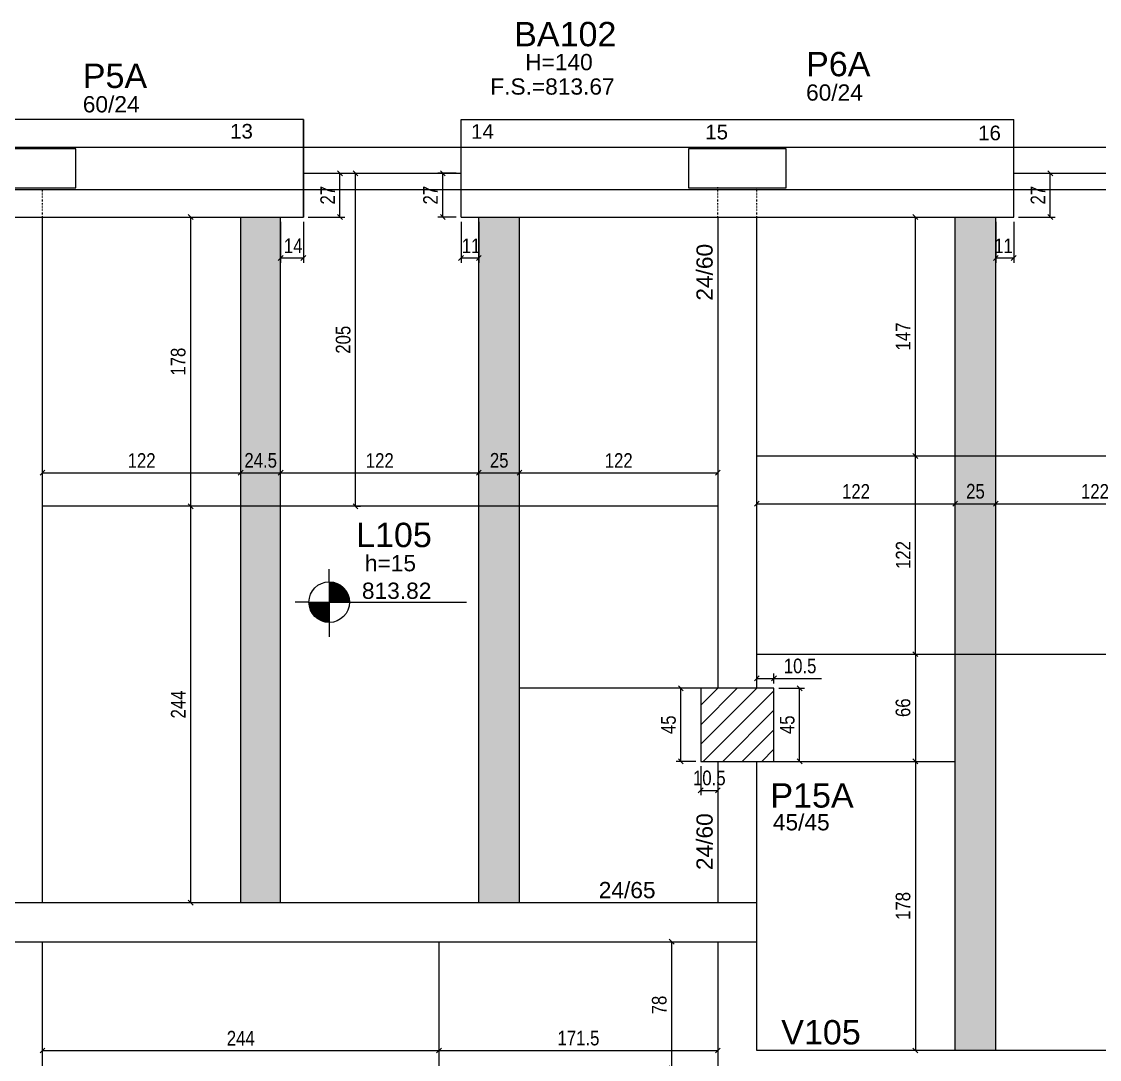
# Model space of a CAD drawing. Header units: millimetres. Extents: x 2897 to 8569, y 1951 to 3650.
# Drawn here: x 4783 to 5446, y 2706 to 3345 of the extents above; entities that cross this region are included whole.
import ezdxf

# ---------------------------------------------------------------- set-up
doc = ezdxf.new("R2010")
doc.units = ezdxf.units.MM
doc.linetypes.add('ESTILO_TQS_0004', pattern=[2, 0.5, -0.4, 0.1, -0.4, 0.1, -0.5])
for name, color, linetype in [('1', 1, 'Continuous'), ('3', 3, 'Continuous'), ('4', 4, 'Continuous'), ('7', 7, 'Continuous'), ('Painéis', 200, 'Continuous')]:
    doc.layers.add(name, color=color, linetype=linetype)
doc.layers.add('Hachura', color=251, linetype='Continuous', lineweight=9)
doc.styles.add('COTA TECNICA-50', font='techl___.ttf', dxfattribs={"height": 9})
doc.styles.get("Standard").update_dxf_attribs({"font": 'arial.ttf'})
doc.dimstyles.new('COTA PAINEL-50', dxfattribs={"dimtxt": 9, "dimasz": 3, "dimexe": 3, "dimexo": 3, "dimgap": 3, "dimtad": 1, "dimdec": 1, "dimzin": 12, "dimdsep": 46, "dimtxsty": 'COTA TECNICA-50', "dimblk1": 'OBLIQUE', "dimblk2": 'OBLIQUE', "dimsah": 1, "dimcen": 0.9, "dimclrd": 4, "dimclre": 4, "dimclrt": 240, "dimadec": 1, "dimazin": 3, "dimtfac": 1, "dimtdec": 1, "dimtmove": 0, "dimatfit": 3, "dimfxl": 1, "dimtolj": 1, "dimtzin": 12, "dimarcsym": 0})

# ---------------------------------------------------------------- blocks, each defined once
blk = doc.blocks.new('_Oblique')
at = {"color": 0, "linetype": 'ByBlock', "lineweight": -2}
blk.add_line((-0.5, -0.5), (0.5, 0.5), dxfattribs=at)
blk = doc.blocks.new('*D10')
at = {"layer": 'Defpoints', "color": 0, "transparency": 16777216}
for p in [(4955.92, 3251.82), (4978.45, 3251.82), (4955.92, 3224.82)]:
    blk.add_point(p, dxfattribs=at)
at = {"layer": 'Painéis', "color": 4, "lineweight": -2, "transparency": 16777216}
for p, q in [((4958.92, 3251.82), (4981.45, 3251.82)), ((4978.45, 3224.82), (4978.45, 3251.82)), ((4958.92, 3224.82), (4981.45, 3224.82))]:
    blk.add_line(p, q, dxfattribs=at)
at = {"layer": 'Painéis', "color": 4, "lineweight": -2, "transparency": 16777216, "xscale": 3, "yscale": 3, "zscale": 3}
for p, rotation in [((4978.45, 3251.82), 90), ((4978.45, 3224.82), 270)]:
    blk.add_blockref('_Oblique', p, dxfattribs=dict(at, rotation=rotation))
at = {"layer": 'Painéis', "color": 240, "transparency": 16777216, "insert": (4970.88, 3238.32), "char_height": 9, "attachment_point": 5, "rotation": 90, "style": 'COTA TECNICA-50'}
blk.add_mtext('\\A1;27', dxfattribs=at)
blk = doc.blocks.new('*D11')
at = {"layer": 'Defpoints', "color": 0, "transparency": 16777216}
for p in [(5041.7, 3251.82), (5052.92, 3251.82), (5052.92, 3224.82)]:
    blk.add_point(p, dxfattribs=at)
at = {"layer": 'Painéis', "color": 4, "lineweight": -2, "transparency": 16777216}
for p, q in [((5049.92, 3251.82), (5038.7, 3251.82)), ((5041.7, 3224.82), (5041.7, 3251.82)), ((5049.92, 3224.82), (5038.7, 3224.82))]:
    blk.add_line(p, q, dxfattribs=at)
at = {"layer": 'Painéis', "color": 4, "lineweight": -2, "transparency": 16777216, "xscale": 3, "yscale": 3, "zscale": 3}
for p, rotation in [((5041.7, 3251.82), 90), ((5041.7, 3224.82), 270)]:
    blk.add_blockref('_Oblique', p, dxfattribs=dict(at, rotation=rotation))
at = {"layer": 'Painéis', "color": 240, "transparency": 16777216, "insert": (5034.13, 3238.32), "char_height": 9, "attachment_point": 5, "rotation": 90, "style": 'COTA TECNICA-50'}
blk.add_mtext('\\A1;27', dxfattribs=at)
blk = doc.blocks.new('*D12')
at = {"layer": 'Defpoints', "color": 0, "transparency": 16777216}
for p in [(5052.92, 3224.82), (5063.92, 3224.82), (5052.92, 3199.59)]:
    blk.add_point(p, dxfattribs=at)
at = {"layer": 'Painéis', "color": 4, "lineweight": -2, "transparency": 16777216}
for p, q in [((5052.92, 3221.82), (5052.92, 3196.59)), ((5063.92, 3221.82), (5063.92, 3196.59)), ((5063.92, 3199.59), (5052.92, 3199.59))]:
    blk.add_line(p, q, dxfattribs=at)
at = {"layer": 'Painéis', "color": 4, "lineweight": -2, "transparency": 16777216, "xscale": 3, "yscale": 3, "zscale": 3, "rotation": 180}
blk.add_blockref('_Oblique', (5052.92, 3199.59), dxfattribs=at)
at = {"layer": 'Painéis', "color": 4, "lineweight": -2, "transparency": 16777216, "xscale": 3, "yscale": 3, "zscale": 3}
blk.add_blockref('_Oblique', (5063.92, 3199.59), dxfattribs=at)
at = {"layer": 'Painéis', "color": 240, "transparency": 16777216, "insert": (5059.17, 3207.14), "char_height": 9, "attachment_point": 5, "style": 'COTA TECNICA-50'}
blk.add_mtext('\\A1;11', dxfattribs=at)
blk = doc.blocks.new('*D13')
at = {"layer": 'Defpoints', "color": 0, "transparency": 16777216}
for p in [(4941.92, 3224.82), (4955.92, 3224.82), (4941.92, 3199.59)]:
    blk.add_point(p, dxfattribs=at)
at = {"layer": 'Painéis', "color": 4, "lineweight": -2, "transparency": 16777216}
for p, q in [((4941.92, 3221.82), (4941.92, 3196.59)), ((4955.92, 3221.82), (4955.92, 3196.59)), ((4955.92, 3199.59), (4941.92, 3199.59))]:
    blk.add_line(p, q, dxfattribs=at)
at = {"layer": 'Painéis', "color": 4, "lineweight": -2, "transparency": 16777216, "xscale": 3, "yscale": 3, "zscale": 3, "rotation": 180}
blk.add_blockref('_Oblique', (4941.92, 3199.59), dxfattribs=at)
at = {"layer": 'Painéis', "color": 4, "lineweight": -2, "transparency": 16777216, "xscale": 3, "yscale": 3, "zscale": 3}
blk.add_blockref('_Oblique', (4955.92, 3199.59), dxfattribs=at)
at = {"layer": 'Painéis', "color": 240, "transparency": 16777216, "insert": (4949.67, 3207.15), "char_height": 9, "attachment_point": 5, "style": 'COTA TECNICA-50'}
blk.add_mtext('\\A1;14', dxfattribs=at)
blk = doc.blocks.new('*D14')
at = {"layer": 'Defpoints', "color": 0, "transparency": 16777216}
for p in [(5392.93, 3251.82), (5415.45, 3251.82), (5392.93, 3224.82)]:
    blk.add_point(p, dxfattribs=at)
at = {"layer": 'Painéis', "color": 4, "lineweight": -2, "transparency": 16777216}
for p, q in [((5395.93, 3251.82), (5418.45, 3251.82)), ((5415.45, 3224.82), (5415.45, 3251.82)), ((5395.93, 3224.82), (5418.45, 3224.82))]:
    blk.add_line(p, q, dxfattribs=at)
at = {"layer": 'Painéis', "color": 4, "lineweight": -2, "transparency": 16777216, "xscale": 3, "yscale": 3, "zscale": 3}
for p, rotation in [((5415.45, 3251.82), 90), ((5415.45, 3224.82), 270)]:
    blk.add_blockref('_Oblique', p, dxfattribs=dict(at, rotation=rotation))
at = {"layer": 'Painéis', "color": 240, "transparency": 16777216, "insert": (5407.88, 3238.32), "char_height": 9, "attachment_point": 5, "rotation": 90, "style": 'COTA TECNICA-50'}
blk.add_mtext('\\A1;27', dxfattribs=at)
blk = doc.blocks.new('*D17')
at = {"layer": 'Defpoints', "color": 0, "transparency": 16777216}
for p in [(5381.92, 3224.82), (5392.93, 3224.82), (5381.92, 3199.59)]:
    blk.add_point(p, dxfattribs=at)
at = {"layer": 'Painéis', "color": 4, "lineweight": -2, "transparency": 16777216}
for p, q in [((5381.92, 3221.82), (5381.92, 3196.59)), ((5392.93, 3221.82), (5392.93, 3196.59)), ((5392.93, 3199.59), (5381.92, 3199.59))]:
    blk.add_line(p, q, dxfattribs=at)
at = {"layer": 'Painéis', "color": 4, "lineweight": -2, "transparency": 16777216, "xscale": 3, "yscale": 3, "zscale": 3, "rotation": 180}
blk.add_blockref('_Oblique', (5381.92, 3199.59), dxfattribs=at)
at = {"layer": 'Painéis', "color": 4, "lineweight": -2, "transparency": 16777216, "xscale": 3, "yscale": 3, "zscale": 3}
blk.add_blockref('_Oblique', (5392.93, 3199.59), dxfattribs=at)
at = {"layer": 'Painéis', "color": 240, "transparency": 16777216, "insert": (5386.68, 3207.14), "char_height": 9, "attachment_point": 5, "style": 'COTA TECNICA-50'}
blk.add_mtext('\\A1;11', dxfattribs=at)
blk = doc.blocks.new('*D61')
at = {"layer": 'Defpoints', "color": 0, "transparency": 16777216}
for p in [(5188.19, 2934.82), (5200.42, 2934.82), (5200.42, 2889.82)]:
    blk.add_point(p, dxfattribs=at)
at = {"layer": 'Painéis', "color": 4, "lineweight": -2, "transparency": 16777216}
for p, q in [((5197.42, 2934.82), (5185.19, 2934.82)), ((5188.19, 2889.82), (5188.19, 2934.82)), ((5197.42, 2889.82), (5185.19, 2889.82))]:
    blk.add_line(p, q, dxfattribs=at)
at = {"layer": 'Painéis', "color": 4, "lineweight": -2, "transparency": 16777216, "xscale": 3, "yscale": 3, "zscale": 3}
for p, rotation in [((5188.19, 2934.82), 90), ((5188.19, 2889.82), 270)]:
    blk.add_blockref('_Oblique', p, dxfattribs=dict(at, rotation=rotation))
at = {"layer": 'Painéis', "color": 240, "transparency": 16777216, "insert": (5180.59, 2912.32), "char_height": 9, "attachment_point": 5, "rotation": 90, "style": 'COTA TECNICA-50'}
blk.add_mtext('\\A1;45', dxfattribs=at)
blk = doc.blocks.new('*D62')
at = {"layer": 'Defpoints', "color": 0, "transparency": 16777216}
for p in [(5200.42, 2889.82), (5210.92, 2889.82), (5210.92, 2871.95)]:
    blk.add_point(p, dxfattribs=at)
at = {"layer": 'Painéis', "color": 4, "lineweight": -2, "transparency": 16777216}
for p, q in [((5200.42, 2886.82), (5200.42, 2868.95)), ((5210.92, 2886.82), (5210.92, 2868.95)), ((5200.42, 2871.95), (5210.92, 2871.95))]:
    blk.add_line(p, q, dxfattribs=at)
at = {"layer": 'Painéis', "color": 4, "lineweight": -2, "transparency": 16777216, "xscale": 3, "yscale": 3, "zscale": 3, "rotation": 180}
blk.add_blockref('_Oblique', (5200.42, 2871.95), dxfattribs=at)
at = {"layer": 'Painéis', "color": 4, "lineweight": -2, "transparency": 16777216, "xscale": 3, "yscale": 3, "zscale": 3}
blk.add_blockref('_Oblique', (5210.92, 2871.95), dxfattribs=at)
at = {"layer": 'Painéis', "color": 240, "transparency": 16777216, "insert": (5205.67, 2879.55), "char_height": 9, "attachment_point": 5, "style": 'COTA TECNICA-50'}
blk.add_mtext('\\A1;10.5', dxfattribs=at)
blk = doc.blocks.new('*D159')
at = {"layer": 'Defpoints', "color": 0, "transparency": 16777216}
for p in [(5245.42, 2940.88), (5234.92, 2934.82), (5245.42, 2934.82)]:
    blk.add_point(p, dxfattribs=at)
at = {"layer": 'Painéis', "color": 4, "lineweight": -2, "transparency": 16777216}
for p, q in [((5234.92, 2937.82), (5234.92, 2943.88)), ((5234.92, 2940.88), (5245.42, 2940.88)), ((5245.42, 2937.82), (5245.42, 2943.88)), ((5245.42, 2940.88), (5274.66, 2940.88))]:
    blk.add_line(p, q, dxfattribs=at)
at = {"layer": 'Painéis', "color": 4, "lineweight": -2, "transparency": 16777216, "xscale": 3, "yscale": 3, "zscale": 3, "rotation": 180}
blk.add_blockref('_Oblique', (5234.92, 2940.88), dxfattribs=at)
at = {"layer": 'Painéis', "color": 4, "lineweight": -2, "transparency": 16777216, "xscale": 3, "yscale": 3, "zscale": 3}
blk.add_blockref('_Oblique', (5245.42, 2940.88), dxfattribs=at)
at = {"layer": 'Painéis', "color": 240, "transparency": 16777216, "insert": (5261.54, 2948.48), "char_height": 9, "attachment_point": 5, "style": 'COTA TECNICA-50'}
blk.add_mtext('\\A1;10.5', dxfattribs=at)
blk = doc.blocks.new('*D160')
at = {"layer": 'Defpoints', "color": 0, "transparency": 16777216}
for p in [(5245.42, 2934.82), (5261.23, 2934.82), (5245.42, 2889.82)]:
    blk.add_point(p, dxfattribs=at)
at = {"layer": 'Painéis', "color": 4, "lineweight": -2, "transparency": 16777216}
for p, q in [((5248.42, 2934.82), (5264.23, 2934.82)), ((5261.23, 2889.82), (5261.23, 2934.82)), ((5248.42, 2889.82), (5264.23, 2889.82))]:
    blk.add_line(p, q, dxfattribs=at)
at = {"layer": 'Painéis', "color": 4, "lineweight": -2, "transparency": 16777216, "xscale": 3, "yscale": 3, "zscale": 3}
for p, rotation in [((5261.23, 2934.82), 90), ((5261.23, 2889.82), 270)]:
    blk.add_blockref('_Oblique', p, dxfattribs=dict(at, rotation=rotation))
at = {"layer": 'Painéis', "color": 240, "transparency": 16777216, "insert": (5253.63, 2912.32), "char_height": 9, "attachment_point": 5, "rotation": 90, "style": 'COTA TECNICA-50'}
blk.add_mtext('\\A1;45', dxfattribs=at)
blk = doc.blocks.new('*D75')
at = {"layer": 'Defpoints', "color": 0, "transparency": 16777216}
for p in [(4795.42, 3067.45), (4917.42, 3067.45), (4917.42, 3067.45)]:
    blk.add_point(p, dxfattribs=at)
at = {"layer": 'Painéis', "color": 4, "lineweight": -2, "transparency": 16777216}
blk.add_line((4795.42, 3067.45), (4917.42, 3067.45), dxfattribs=at)
at = {"layer": 'Painéis', "color": 4, "lineweight": -2, "transparency": 16777216, "xscale": 3, "yscale": 3, "zscale": 3, "rotation": 180}
blk.add_blockref('_Oblique', (4795.42, 3067.45), dxfattribs=at)
at = {"layer": 'Painéis', "color": 4, "lineweight": -2, "transparency": 16777216, "xscale": 3, "yscale": 3, "zscale": 3}
blk.add_blockref('_Oblique', (4917.42, 3067.45), dxfattribs=at)
at = {"layer": 'Painéis', "color": 240, "transparency": 16777216, "insert": (4856.42, 3075), "char_height": 9, "attachment_point": 5, "style": 'COTA TECNICA-50'}
blk.add_mtext('\\A1;122', dxfattribs=at)
blk = doc.blocks.new('*D76')
at = {"layer": 'Defpoints', "color": 0, "transparency": 16777216}
for p in [(4917.42, 3067.45), (4941.92, 3067.45), (4941.92, 3067.45)]:
    blk.add_point(p, dxfattribs=at)
at = {"layer": 'Painéis', "color": 4, "lineweight": -2, "transparency": 16777216}
blk.add_line((4917.42, 3067.45), (4941.92, 3067.45), dxfattribs=at)
at = {"layer": 'Painéis', "color": 4, "lineweight": -2, "transparency": 16777216, "xscale": 3, "yscale": 3, "zscale": 3, "rotation": 180}
blk.add_blockref('_Oblique', (4917.42, 3067.45), dxfattribs=at)
at = {"layer": 'Painéis', "color": 4, "lineweight": -2, "transparency": 16777216, "xscale": 3, "yscale": 3, "zscale": 3}
blk.add_blockref('_Oblique', (4941.92, 3067.45), dxfattribs=at)
at = {"layer": 'Painéis', "color": 240, "transparency": 16777216, "insert": (4929.67, 3075.04), "char_height": 9, "attachment_point": 5, "style": 'COTA TECNICA-50'}
blk.add_mtext('\\A1;24.5', dxfattribs=at)
blk = doc.blocks.new('*D77')
at = {"layer": 'Defpoints', "color": 0, "transparency": 16777216}
for p in [(4941.92, 3067.45), (5063.92, 3067.45), (5063.92, 3067.45)]:
    blk.add_point(p, dxfattribs=at)
at = {"layer": 'Painéis', "color": 4, "lineweight": -2, "transparency": 16777216}
blk.add_line((4941.92, 3067.45), (5063.92, 3067.45), dxfattribs=at)
at = {"layer": 'Painéis', "color": 4, "lineweight": -2, "transparency": 16777216, "xscale": 3, "yscale": 3, "zscale": 3, "rotation": 180}
blk.add_blockref('_Oblique', (4941.92, 3067.45), dxfattribs=at)
at = {"layer": 'Painéis', "color": 4, "lineweight": -2, "transparency": 16777216, "xscale": 3, "yscale": 3, "zscale": 3}
blk.add_blockref('_Oblique', (5063.92, 3067.45), dxfattribs=at)
at = {"layer": 'Painéis', "color": 240, "transparency": 16777216, "insert": (5002.92, 3075), "char_height": 9, "attachment_point": 5, "style": 'COTA TECNICA-50'}
blk.add_mtext('\\A1;122', dxfattribs=at)
blk = doc.blocks.new('*D78')
at = {"layer": 'Defpoints', "color": 0, "transparency": 16777216}
for p in [(5063.92, 3067.45), (5088.92, 3067.45), (5088.92, 3067.45)]:
    blk.add_point(p, dxfattribs=at)
at = {"layer": 'Painéis', "color": 4, "lineweight": -2, "transparency": 16777216}
blk.add_line((5063.92, 3067.45), (5088.92, 3067.45), dxfattribs=at)
at = {"layer": 'Painéis', "color": 4, "lineweight": -2, "transparency": 16777216, "xscale": 3, "yscale": 3, "zscale": 3, "rotation": 180}
blk.add_blockref('_Oblique', (5063.92, 3067.45), dxfattribs=at)
at = {"layer": 'Painéis', "color": 4, "lineweight": -2, "transparency": 16777216, "xscale": 3, "yscale": 3, "zscale": 3}
blk.add_blockref('_Oblique', (5088.92, 3067.45), dxfattribs=at)
at = {"layer": 'Painéis', "color": 240, "transparency": 16777216, "insert": (5076.42, 3075.04), "char_height": 9, "attachment_point": 5, "style": 'COTA TECNICA-50'}
blk.add_mtext('\\A1;25', dxfattribs=at)
blk = doc.blocks.new('*D79')
at = {"layer": 'Defpoints', "color": 0, "transparency": 16777216}
for p in [(5088.92, 3067.45), (5210.92, 3067.45), (5210.92, 3067.45)]:
    blk.add_point(p, dxfattribs=at)
at = {"layer": 'Painéis', "color": 4, "lineweight": -2, "transparency": 16777216}
blk.add_line((5088.92, 3067.45), (5210.92, 3067.45), dxfattribs=at)
at = {"layer": 'Painéis', "color": 4, "lineweight": -2, "transparency": 16777216, "xscale": 3, "yscale": 3, "zscale": 3, "rotation": 180}
blk.add_blockref('_Oblique', (5088.92, 3067.45), dxfattribs=at)
at = {"layer": 'Painéis', "color": 4, "lineweight": -2, "transparency": 16777216, "xscale": 3, "yscale": 3, "zscale": 3}
blk.add_blockref('_Oblique', (5210.92, 3067.45), dxfattribs=at)
at = {"layer": 'Painéis', "color": 240, "transparency": 16777216, "insert": (5149.92, 3075), "char_height": 9, "attachment_point": 5, "style": 'COTA TECNICA-50'}
blk.add_mtext('\\A1;122', dxfattribs=at)
blk = doc.blocks.new('*D98')
at = {"layer": 'Defpoints', "color": 0, "transparency": 16777216}
for p in [(4985.32, 3251.82), (4988.04, 3251.82), (4985.32, 3046.82)]:
    blk.add_point(p, dxfattribs=at)
at = {"layer": 'Painéis', "color": 4, "lineweight": -2, "transparency": 16777216}
for p, q in [((4988.04, 3046.82), (4988.04, 3251.82)), ((4988.32, 3251.82), (4991.04, 3251.82)), ((4988.32, 3046.82), (4991.04, 3046.82))]:
    blk.add_line(p, q, dxfattribs=at)
at = {"layer": 'Painéis', "color": 4, "lineweight": -2, "transparency": 16777216, "xscale": 3, "yscale": 3, "zscale": 3}
for p, rotation in [((4988.04, 3251.82), 90), ((4988.04, 3046.82), 270)]:
    blk.add_blockref('_Oblique', p, dxfattribs=dict(at, rotation=rotation))
at = {"layer": 'Painéis', "color": 240, "transparency": 16777216, "insert": (4980.44, 3149.32), "char_height": 9, "attachment_point": 5, "rotation": 90, "style": 'COTA TECNICA-50'}
blk.add_mtext('\\A1;205', dxfattribs=at)
blk = doc.blocks.new('*D99')
at = {"layer": 'Defpoints', "color": 0, "transparency": 16777216}
for p in [(4886.55, 3224.82), (4886.55, 3046.82), (4886.55, 3046.82)]:
    blk.add_point(p, dxfattribs=at)
at = {"layer": 'Painéis', "color": 4, "lineweight": -2, "transparency": 16777216}
blk.add_line((4886.55, 3224.82), (4886.55, 3046.82), dxfattribs=at)
at = {"layer": 'Painéis', "color": 4, "lineweight": -2, "transparency": 16777216, "xscale": 3, "yscale": 3, "zscale": 3}
for p, rotation in [((4886.55, 3224.82), 90), ((4886.55, 3046.82), 270)]:
    blk.add_blockref('_Oblique', p, dxfattribs=dict(at, rotation=rotation))
at = {"layer": 'Painéis', "color": 240, "transparency": 16777216, "insert": (4878.96, 3135.82), "char_height": 9, "attachment_point": 5, "rotation": 90, "style": 'COTA TECNICA-50'}
blk.add_mtext('\\A1;178', dxfattribs=at)
blk = doc.blocks.new('*D100')
at = {"layer": 'Defpoints', "color": 0, "transparency": 16777216}
for p in [(4886.55, 3046.82), (4886.55, 2802.82), (4886.55, 2802.82)]:
    blk.add_point(p, dxfattribs=at)
at = {"layer": 'Painéis', "color": 4, "lineweight": -2, "transparency": 16777216}
blk.add_line((4886.55, 3046.82), (4886.55, 2802.82), dxfattribs=at)
at = {"layer": 'Painéis', "color": 4, "lineweight": -2, "transparency": 16777216, "xscale": 3, "yscale": 3, "zscale": 3}
for p, rotation in [((4886.55, 3046.82), 90), ((4886.55, 2802.82), 270)]:
    blk.add_blockref('_Oblique', p, dxfattribs=dict(at, rotation=rotation))
at = {"layer": 'Painéis', "color": 240, "transparency": 16777216, "insert": (4878.98, 2924.82), "char_height": 9, "attachment_point": 5, "rotation": 90, "style": 'COTA TECNICA-50'}
blk.add_mtext('\\A1;244', dxfattribs=at)
blk = doc.blocks.new('*D199')
at = {"layer": 'Defpoints', "color": 0, "transparency": 16777216}
for p in [(5332.48, 2955.82), (5332.48, 2889.82), (5332.48, 2889.82)]:
    blk.add_point(p, dxfattribs=at)
at = {"layer": 'Painéis', "color": 4, "lineweight": -2, "transparency": 16777216}
blk.add_line((5332.48, 2955.82), (5332.48, 2889.82), dxfattribs=at)
at = {"layer": 'Painéis', "color": 4, "lineweight": -2, "transparency": 16777216, "xscale": 3, "yscale": 3, "zscale": 3}
for p, rotation in [((5332.48, 2955.82), 90), ((5332.48, 2889.82), 270)]:
    blk.add_blockref('_Oblique', p, dxfattribs=dict(at, rotation=rotation))
at = {"layer": 'Painéis', "color": 240, "transparency": 16777216, "insert": (5324.89, 2922.82), "char_height": 9, "attachment_point": 5, "rotation": 90, "style": 'COTA TECNICA-50'}
blk.add_mtext('\\A1;66', dxfattribs=at)
blk = doc.blocks.new('*D200')
at = {"layer": 'Defpoints', "color": 0, "transparency": 16777216}
for p in [(5332.48, 2889.82), (5332.48, 2711.82), (5332.48, 2711.82)]:
    blk.add_point(p, dxfattribs=at)
at = {"layer": 'Painéis', "color": 4, "lineweight": -2, "transparency": 16777216}
blk.add_line((5332.48, 2889.82), (5332.48, 2711.82), dxfattribs=at)
at = {"layer": 'Painéis', "color": 4, "lineweight": -2, "transparency": 16777216, "xscale": 3, "yscale": 3, "zscale": 3}
for p, rotation in [((5332.48, 2889.82), 90), ((5332.48, 2711.82), 270)]:
    blk.add_blockref('_Oblique', p, dxfattribs=dict(at, rotation=rotation))
at = {"layer": 'Painéis', "color": 240, "transparency": 16777216, "insert": (5324.9, 2800.82), "char_height": 9, "attachment_point": 5, "rotation": 90, "style": 'COTA TECNICA-50'}
blk.add_mtext('\\A1;178', dxfattribs=at)
blk = doc.blocks.new('*D201')
at = {"layer": 'Defpoints', "color": 0, "transparency": 16777216}
for p in [(5332.48, 3077.82), (5332.48, 3077.82), (5332.48, 2955.82)]:
    blk.add_point(p, dxfattribs=at)
at = {"layer": 'Painéis', "color": 4, "lineweight": -2, "transparency": 16777216}
blk.add_line((5332.48, 2955.82), (5332.48, 3077.82), dxfattribs=at)
at = {"layer": 'Painéis', "color": 4, "lineweight": -2, "transparency": 16777216, "xscale": 3, "yscale": 3, "zscale": 3}
for p, rotation in [((5332.48, 3077.82), 90), ((5332.48, 2955.82), 270)]:
    blk.add_blockref('_Oblique', p, dxfattribs=dict(at, rotation=rotation))
at = {"layer": 'Painéis', "color": 240, "transparency": 16777216, "insert": (5324.93, 3016.82), "char_height": 9, "attachment_point": 5, "rotation": 90, "style": 'COTA TECNICA-50'}
blk.add_mtext('\\A1;122', dxfattribs=at)
blk = doc.blocks.new('*D202')
at = {"layer": 'Defpoints', "color": 0, "transparency": 16777216}
for p in [(5332.48, 3224.82), (5332.48, 3224.82), (5332.48, 3077.82)]:
    blk.add_point(p, dxfattribs=at)
at = {"layer": 'Painéis', "color": 4, "lineweight": -2, "transparency": 16777216}
blk.add_line((5332.48, 3077.82), (5332.48, 3224.82), dxfattribs=at)
at = {"layer": 'Painéis', "color": 4, "lineweight": -2, "transparency": 16777216, "xscale": 3, "yscale": 3, "zscale": 3}
for p, rotation in [((5332.48, 3224.82), 90), ((5332.48, 3077.82), 270)]:
    blk.add_blockref('_Oblique', p, dxfattribs=dict(at, rotation=rotation))
at = {"layer": 'Painéis', "color": 240, "transparency": 16777216, "insert": (5324.92, 3151.32), "char_height": 9, "attachment_point": 5, "rotation": 90, "style": 'COTA TECNICA-50'}
blk.add_mtext('\\A1;147', dxfattribs=at)
blk = doc.blocks.new('*D203')
at = {"layer": 'Defpoints', "color": 0, "transparency": 16777216}
for p in [(5234.92, 3048.42), (5356.92, 3048.42), (5356.92, 3048.42)]:
    blk.add_point(p, dxfattribs=at)
at = {"layer": 'Painéis', "color": 4, "lineweight": -2, "transparency": 16777216}
blk.add_line((5234.92, 3048.42), (5356.92, 3048.42), dxfattribs=at)
at = {"layer": 'Painéis', "color": 4, "lineweight": -2, "transparency": 16777216, "xscale": 3, "yscale": 3, "zscale": 3, "rotation": 180}
blk.add_blockref('_Oblique', (5234.92, 3048.42), dxfattribs=at)
at = {"layer": 'Painéis', "color": 4, "lineweight": -2, "transparency": 16777216, "xscale": 3, "yscale": 3, "zscale": 3}
blk.add_blockref('_Oblique', (5356.92, 3048.42), dxfattribs=at)
at = {"layer": 'Painéis', "color": 240, "transparency": 16777216, "insert": (5295.92, 3055.97), "char_height": 9, "attachment_point": 5, "style": 'COTA TECNICA-50'}
blk.add_mtext('\\A1;122', dxfattribs=at)
blk = doc.blocks.new('*D204')
at = {"layer": 'Defpoints', "color": 0, "transparency": 16777216}
for p in [(5356.92, 3048.42), (5381.92, 3048.42), (5381.92, 3048.42)]:
    blk.add_point(p, dxfattribs=at)
at = {"layer": 'Painéis', "color": 4, "lineweight": -2, "transparency": 16777216}
blk.add_line((5356.92, 3048.42), (5381.92, 3048.42), dxfattribs=at)
at = {"layer": 'Painéis', "color": 4, "lineweight": -2, "transparency": 16777216, "xscale": 3, "yscale": 3, "zscale": 3, "rotation": 180}
blk.add_blockref('_Oblique', (5356.92, 3048.42), dxfattribs=at)
at = {"layer": 'Painéis', "color": 4, "lineweight": -2, "transparency": 16777216, "xscale": 3, "yscale": 3, "zscale": 3}
blk.add_blockref('_Oblique', (5381.92, 3048.42), dxfattribs=at)
at = {"layer": 'Painéis', "color": 240, "transparency": 16777216, "insert": (5369.42, 3056.02), "char_height": 9, "attachment_point": 5, "style": 'COTA TECNICA-50'}
blk.add_mtext('\\A1;25', dxfattribs=at)
blk = doc.blocks.new('*D205')
at = {"layer": 'Defpoints', "color": 0, "transparency": 16777216}
for p in [(5381.92, 3048.42), (5503.92, 3048.42), (5503.92, 3048.42)]:
    blk.add_point(p, dxfattribs=at)
at = {"layer": 'Painéis', "color": 4, "lineweight": -2, "transparency": 16777216}
blk.add_line((5381.92, 3048.42), (5503.92, 3048.42), dxfattribs=at)
at = {"layer": 'Painéis', "color": 4, "lineweight": -2, "transparency": 16777216, "xscale": 3, "yscale": 3, "zscale": 3, "rotation": 180}
blk.add_blockref('_Oblique', (5381.92, 3048.42), dxfattribs=at)
at = {"layer": 'Painéis', "color": 4, "lineweight": -2, "transparency": 16777216, "xscale": 3, "yscale": 3, "zscale": 3}
blk.add_blockref('_Oblique', (5503.92, 3048.42), dxfattribs=at)
at = {"layer": 'Painéis', "color": 240, "transparency": 16777216, "insert": (5442.92, 3055.97), "char_height": 9, "attachment_point": 5, "style": 'COTA TECNICA-50'}
blk.add_mtext('\\A1;122', dxfattribs=at)
blk = doc.blocks.new('*D254')
at = {"layer": 'Defpoints', "color": 0, "transparency": 16777216}
for p in [(5182.51, 2778.82), (5182.51, 2700.82), (5182.51, 2700.82)]:
    blk.add_point(p, dxfattribs=at)
at = {"layer": 'Painéis', "color": 4, "lineweight": -2, "transparency": 16777216}
blk.add_line((5182.51, 2778.82), (5182.51, 2700.82), dxfattribs=at)
at = {"layer": 'Painéis', "color": 4, "lineweight": -2, "transparency": 16777216, "xscale": 3, "yscale": 3, "zscale": 3}
for p, rotation in [((5182.51, 2778.82), 90), ((5182.51, 2700.82), 270)]:
    blk.add_blockref('_Oblique', p, dxfattribs=dict(at, rotation=rotation))
at = {"layer": 'Painéis', "color": 240, "transparency": 16777216, "insert": (5174.92, 2739.82), "char_height": 9, "attachment_point": 5, "rotation": 90, "style": 'COTA TECNICA-50'}
blk.add_mtext('\\A1;78', dxfattribs=at)
blk = doc.blocks.new('*D257')
at = {"layer": 'Defpoints', "color": 0, "transparency": 16777216}
for p in [(4795.42, 2711.83), (5039.42, 2711.83), (5039.42, 2711.83)]:
    blk.add_point(p, dxfattribs=at)
at = {"layer": 'Painéis', "color": 4, "lineweight": -2, "transparency": 16777216}
blk.add_line((4795.42, 2711.83), (5039.42, 2711.83), dxfattribs=at)
at = {"layer": 'Painéis', "color": 4, "lineweight": -2, "transparency": 16777216, "xscale": 3, "yscale": 3, "zscale": 3, "rotation": 180}
blk.add_blockref('_Oblique', (4795.42, 2711.83), dxfattribs=at)
at = {"layer": 'Painéis', "color": 4, "lineweight": -2, "transparency": 16777216, "xscale": 3, "yscale": 3, "zscale": 3}
blk.add_blockref('_Oblique', (5039.42, 2711.83), dxfattribs=at)
at = {"layer": 'Painéis', "color": 240, "transparency": 16777216, "insert": (4917.42, 2719.39), "char_height": 9, "attachment_point": 5, "style": 'COTA TECNICA-50'}
blk.add_mtext('\\A1;244', dxfattribs=at)
blk = doc.blocks.new('*D258')
at = {"layer": 'Defpoints', "color": 0, "transparency": 16777216}
for p in [(5039.42, 2711.83), (5210.92, 2711.83), (5210.92, 2711.83)]:
    blk.add_point(p, dxfattribs=at)
at = {"layer": 'Painéis', "color": 4, "lineweight": -2, "transparency": 16777216}
blk.add_line((5039.42, 2711.83), (5210.92, 2711.83), dxfattribs=at)
at = {"layer": 'Painéis', "color": 4, "lineweight": -2, "transparency": 16777216, "xscale": 3, "yscale": 3, "zscale": 3, "rotation": 180}
blk.add_blockref('_Oblique', (5039.42, 2711.83), dxfattribs=at)
at = {"layer": 'Painéis', "color": 4, "lineweight": -2, "transparency": 16777216, "xscale": 3, "yscale": 3, "zscale": 3}
blk.add_blockref('_Oblique', (5210.92, 2711.83), dxfattribs=at)
at = {"layer": 'Painéis', "color": 240, "transparency": 16777216, "insert": (5125.17, 2719.43), "char_height": 9, "attachment_point": 5, "style": 'COTA TECNICA-50'}
blk.add_mtext('\\A1;171.5', dxfattribs=at)

msp = doc.modelspace()

# ---------------------------------------------------------------- hatches: boundary and pattern name
at = {"layer": 'Hachura', "linetype": 'ByBlock'}
h = msp.add_hatch(color=256, dxfattribs=at)
h.dxf.hatch_style = 1
h.paths.add_polyline_path([(4941.92, 2802.82), (4917.42, 2802.82), (4917.42, 3224.82), (4941.92, 3224.82)])
h = msp.add_hatch(color=256, dxfattribs=at)
h.dxf.hatch_style = 1
h.paths.add_polyline_path([(5088.92, 2802.82), (5063.92, 2802.82), (5063.92, 3224.82), (5088.92, 3224.82)])
h = msp.add_hatch(color=256, dxfattribs=at)
h.dxf.hatch_style = 1
h.paths.add_polyline_path([(5381.92, 2711.82), (5356.92, 2711.82), (5356.92, 3224.82), (5381.92, 3224.82)])

# ---------------------------------------------------------------- linework, layer by layer
at = {"layer": '1', "linetype": 'Continuous'}
for p, q in [((4955.92, 3224.82), (4955.92, 3284.82)), ((5052.92, 3224.82), (5052.92, 3284.82)), ((5052.92, 3284.82), (5392.93, 3284.82)), ((5392.93, 3224.82), (5392.93, 3284.82)), ((3067.98, 3267.82), (6213.3, 3267.82)), ((3067.91, 3241.82), (6211.84, 3241.82)), ((4615.92, 3224.82), (4955.92, 3224.82)), ((5052.92, 3224.82), (5392.93, 3224.82))]:
    msp.add_line(p, q, dxfattribs=at)
msp.add_lwpolyline([(4955.92, 3224.82), (4955.92, 3284.82), (4955.92, 3224.82), (4955.92, 3284.82), (4615.92, 3284.82)], dxfattribs=at)
at = {"layer": '3', "linetype": 'ESTILO_TQS_0004'}
for p, q in [((5210.92, 3224.82), (5210.92, 3243.58)), ((5234.92, 3224.82), (5234.92, 3242.82)), ((4795.42, 3224.82), (4795.42, 3241.83))]:
    msp.add_line(p, q, dxfattribs=at)
at = {"layer": '3', "linetype": 'Continuous'}
for p, q in [((4971.86, 3000.33), (4971.86, 3008.04)), ((4971.86, 3000.33), (4971.86, 2975.33)), ((4971.86, 2999.72), (4975.71, 2999.72)), ((4971.86, 2998.93), (4977.61, 2998.93)), ((4971.86, 2998.14), (4978.93, 2998.14)), ((4971.86, 2997.34), (4979.97, 2997.34)), ((4971.86, 2996.55), (4980.82, 2996.55)), ((4971.86, 2995.76), (4981.53, 2995.76)), ((4971.86, 2994.97), (4982.13, 2994.97)), ((4971.86, 2994.17), (4982.63, 2994.17)), ((4971.86, 2993.38), (4983.06, 2993.38)), ((4971.86, 2992.59), (4983.42, 2992.59)), ((4971.86, 2991.79), (4983.72, 2991.79)), ((4971.86, 2991), (4983.95, 2991)), ((4959.36, 2987.83), (4950.9, 2987.83)), ((4959.36, 2987.83), (4984.36, 2987.83)), ((4971.86, 2987.04), (4959.36, 2987.04)), ((4971.86, 2986.24), (4959.46, 2986.24)), ((4971.86, 2985.45), (4959.59, 2985.45)), ((4971.86, 2984.66), (4959.77, 2984.66)), ((4971.86, 2990.21), (4984.13, 2990.21)), ((4971.86, 2989.42), (4984.26, 2989.42)), ((4971.86, 2988.62), (4984.36, 2988.62)), ((4984.36, 2987.83), (5056.29, 2987.83)), ((4971.86, 2983.87), (4960.01, 2983.87)), ((4971.86, 2983.07), (4960.3, 2983.07)), ((4971.86, 2982.28), (4960.66, 2982.28)), ((4971.86, 2981.49), (4961.09, 2981.49)), ((4971.86, 2980.69), (4961.6, 2980.69)), ((4971.86, 2979.9), (4962.2, 2979.9)), ((4971.86, 2979.11), (4962.91, 2979.11)), ((4971.86, 2978.32), (4963.75, 2978.32)), ((4971.86, 2977.52), (4964.79, 2977.52)), ((4971.86, 2976.73), (4966.11, 2976.73)), ((4971.86, 2975.94), (4968.01, 2975.94)), ((4971.86, 2975.33), (4971.86, 2966.48)), ((5200.42, 2900.33), (5234.92, 2934.82)), ((5200.42, 2912.35), (5222.89, 2934.82)), ((5200.42, 2924.37), (5210.87, 2934.82)), ((5201.94, 2889.82), (5245.42, 2933.31)), ((5213.96, 2889.82), (5245.42, 2921.29)), ((5225.98, 2889.82), (5245.42, 2909.27)), ((5238, 2889.82), (5245.42, 2897.25)), ((4795.42, 2558.82), (4795.42, 2778.82))]:
    msp.add_line(p, q, dxfattribs=at)
for points in [[(4795.42, 2802.82), (4795.42, 3224.82)], [(5210.92, 3224.82), (5210.92, 2934.82)], [(5234.92, 2934.82), (5234.92, 3224.82)], [(5210.92, 2889.82), (5210.92, 2802.82)], [(5234.92, 2790.82), (5234.92, 2889.82)], [(5234.92, 2802.82), (4776.42, 2802.82)], [(5234.92, 2711.82), (5234.92, 2790.82)], [(4624.92, 2778.82), (4795.42, 2778.82)], [(4795.42, 2778.82), (5234.92, 2778.82)], [(5210.92, 2778.82), (5210.92, 2702.32)], [(5457.92, 2711.82), (5234.92, 2711.82)]]:
    msp.add_lwpolyline(points, dxfattribs=at)
msp.add_circle((4971.86, 2987.83), 12.5, dxfattribs=at)
at = {"layer": '7', "linetype": 'Continuous'}
for points in [[(4755.92, 3242.82), (4815.92, 3242.82), (4815.92, 3266.82), (4755.92, 3266.82), (4755.92, 3242.82)], [(5192.92, 3242.82), (5252.92, 3242.82), (5252.92, 3266.82), (5192.92, 3266.82), (5192.92, 3242.82)], [(5200.42, 2889.82), (5245.42, 2889.82), (5245.42, 2934.82), (5200.42, 2934.82), (5200.42, 2889.82)]]:
    msp.add_lwpolyline(points, dxfattribs=at)
at = {"layer": 'Painéis'}
for p, q in [((4955.92, 3251.82), (5052.92, 3251.82)), ((5392.93, 3251.82), (5489.93, 3251.82)), ((4917.42, 2802.82), (4917.42, 3224.82)), ((4941.92, 2802.82), (4941.92, 3224.82)), ((5063.92, 2802.82), (5063.92, 3224.82)), ((5088.92, 2802.82), (5088.92, 3224.82)), ((5356.92, 2711.82), (5356.92, 3224.82)), ((5381.92, 2711.82), (5381.92, 3224.82)), ((5234.92, 3077.82), (5650.42, 3077.82)), ((5210.92, 3046.82), (4795.42, 3046.82)), ((5234.92, 2955.82), (5650.42, 2955.82)), ((5200.42, 2934.82), (5088.92, 2934.82)), ((5245.42, 2889.82), (5356.92, 2889.82)), ((5039.42, 2558.82), (5039.42, 2778.82))]:
    msp.add_line(p, q, dxfattribs=at)

# ---------------------------------------------------------------- texts
at = {"layer": '3', "linetype": 'Continuous'}
for s, height, p in [('H=140', 10, (5092.41, 3315.24)), ('F.S.=813.67', 10, (5070.93, 3300.2)), ('60/24', 10, (5265.2, 3296.51)), ('60/24', 10, (4820.23, 3289.27)), ('13', 9, (4910.88, 3273.18)), ('14', 9, (5059.1, 3273.01)), ('15', 9, (5203.19, 3272.64)), ('16', 9, (5371.07, 3272.12)), ('h=15', 10, (4993.78, 3006.8)), ('813.82', 10, (4991.96, 2989.83)), ('45/45', 10, (5244.77, 2847.34)), ('24/65', 10, (5137.65, 2805.58))]:
    msp.add_text(s, height=height, dxfattribs=at).set_placement(p)
for p in [(5207.74, 3173.39), (5207.74, 2822.89)]:
    msp.add_text('24/60', height=10, rotation=90, dxfattribs=at).set_placement(p)
at = {"layer": '4', "linetype": 'Continuous'}
for s, p in [('BA102', (5085.62, 3329.97)), ('P6A', (5265.2, 3311.51)), ('P5A', (4820.23, 3304.27)), ('L105', (4988.35, 3021.68)), ('P15A', (5243.24, 2861.35)), ('V105', (5249.92, 2715.57))]:
    msp.add_text(s, height=15, dxfattribs=at).set_placement(p)

# ---------------------------------------------------------------- dimensions: what is measured, and where the dimension line sits
at = {"layer": 'Painéis'}
for base, p1, p2, picture, middle in [((4978.45, 3251.82), (4955.92, 3224.82), (4955.92, 3251.82), '*D10', (4970.88, 3238.32)), ((4988.04, 3251.82), (4985.32, 3046.82), (4985.32, 3251.82), '*D98', (4980.44, 3149.32)), ((5041.7, 3251.82), (5052.92, 3224.82), (5052.92, 3251.82), '*D11', (5034.13, 3238.32)), ((5415.45, 3251.82), (5392.93, 3224.82), (5392.93, 3251.82), '*D14', (5407.88, 3238.32)), ((4886.55, 3046.82), (4886.55, 3224.82), (4886.55, 3046.82), '*D99', (4878.96, 3135.82)), ((5332.48, 3224.82), (5332.48, 3077.82), (5332.48, 3224.82), '*D202', (5324.92, 3151.32)), ((5332.48, 3077.82), (5332.48, 2955.82), (5332.48, 3077.82), '*D201', (5324.93, 3016.82)), ((4886.55, 2802.82), (4886.55, 3046.82), (4886.55, 2802.82), '*D100', (4878.98, 2924.82)), ((5332.48, 2889.82), (5332.48, 2955.82), (5332.48, 2889.82), '*D199', (5324.89, 2922.82)), ((5188.19, 2934.82), (5200.42, 2889.82), (5200.42, 2934.82), '*D61', (5180.59, 2912.32)), ((5261.23, 2934.82), (5245.42, 2889.82), (5245.42, 2934.82), '*D160', (5253.63, 2912.32)), ((5332.48, 2711.82), (5332.48, 2889.82), (5332.48, 2711.82), '*D200', (5324.9, 2800.82)), ((5182.51, 2700.82), (5182.51, 2778.82), (5182.51, 2700.82), '*D254', (5174.92, 2739.82))]:
    dim = msp.add_linear_dim(base=base, p1=p1, p2=p2, angle=90, dimstyle='COTA PAINEL-50', dxfattribs=at)
    dim.commit()
    dim.dimension.update_dxf_attribs({"geometry": picture, "text_midpoint": middle})
for base, p1, p2, picture, middle in [((4941.92, 3199.59), (4955.92, 3224.82), (4941.92, 3224.82), '*D13', (4949.67, 3199.59)), ((5052.92, 3199.59), (5063.92, 3224.82), (5052.92, 3224.82), '*D12', (5059.17, 3199.59)), ((5381.92, 3199.59), (5392.93, 3224.82), (5381.92, 3224.82), '*D17', (5386.68, 3199.59)), ((5210.92, 2871.95), (5200.42, 2889.82), (5210.92, 2889.82), '*D62', (5205.67, 2871.95))]:
    dim = msp.add_linear_dim(base=base, p1=p1, p2=p2, dimstyle='COTA PAINEL-50', dxfattribs=at)
    dim.commit()
    dim.dimension.update_dxf_attribs({"geometry": picture, "text_midpoint": middle, "dimtype": 160})
for base, p1, p2, picture, middle in [((4917.42, 3067.45), (4795.42, 3067.45), (4917.42, 3067.45), '*D75', (4856.42, 3075)), ((5063.92, 3067.45), (4941.92, 3067.45), (5063.92, 3067.45), '*D77', (5002.92, 3075)), ((5210.92, 3067.45), (5088.92, 3067.45), (5210.92, 3067.45), '*D79', (5149.92, 3075)), ((5381.92, 3048.42), (5356.92, 3048.42), (5381.92, 3048.42), '*D204', (5369.42, 3056.02)), ((5503.92, 3048.42), (5381.92, 3048.42), (5503.92, 3048.42), '*D205', (5442.92, 3055.97))]:
    dim = msp.add_linear_dim(base=base, p1=p1, p2=p2, dimstyle='COTA PAINEL-50', override={"dimtmove": 1}, dxfattribs=at)
    dim.commit()
    dim.dimension.update_dxf_attribs({"geometry": picture, "text_midpoint": middle})
for base, p1, p2, picture, middle in [((4941.92, 3067.45), (4917.42, 3067.45), (4941.92, 3067.45), '*D76', (4929.67, 3067.45)), ((5088.92, 3067.45), (5063.92, 3067.45), (5088.92, 3067.45), '*D78', (5076.42, 3067.45))]:
    dim = msp.add_linear_dim(base=base, p1=p1, p2=p2, dimstyle='COTA PAINEL-50', override={"dimtmove": 1}, dxfattribs=at)
    dim.commit()
    dim.dimension.update_dxf_attribs({"geometry": picture, "text_midpoint": middle, "dimtype": 160})
for base, p1, p2, picture, middle in [((5356.92, 3048.42), (5234.92, 3048.42), (5356.92, 3048.42), '*D203', (5295.92, 3055.97)), ((5245.42, 2940.88), (5234.92, 2934.82), (5245.42, 2934.82), '*D159', (5261.54, 2948.48)), ((5039.42, 2711.83), (4795.42, 2711.83), (5039.42, 2711.83), '*D257', (4917.42, 2719.39)), ((5210.92, 2711.83), (5039.42, 2711.83), (5210.92, 2711.83), '*D258', (5125.17, 2719.43))]:
    dim = msp.add_linear_dim(base=base, p1=p1, p2=p2, dimstyle='COTA PAINEL-50', dxfattribs=at)
    dim.commit()
    dim.dimension.update_dxf_attribs({"geometry": picture, "text_midpoint": middle})

doc.saveas('drawing.dxf')
